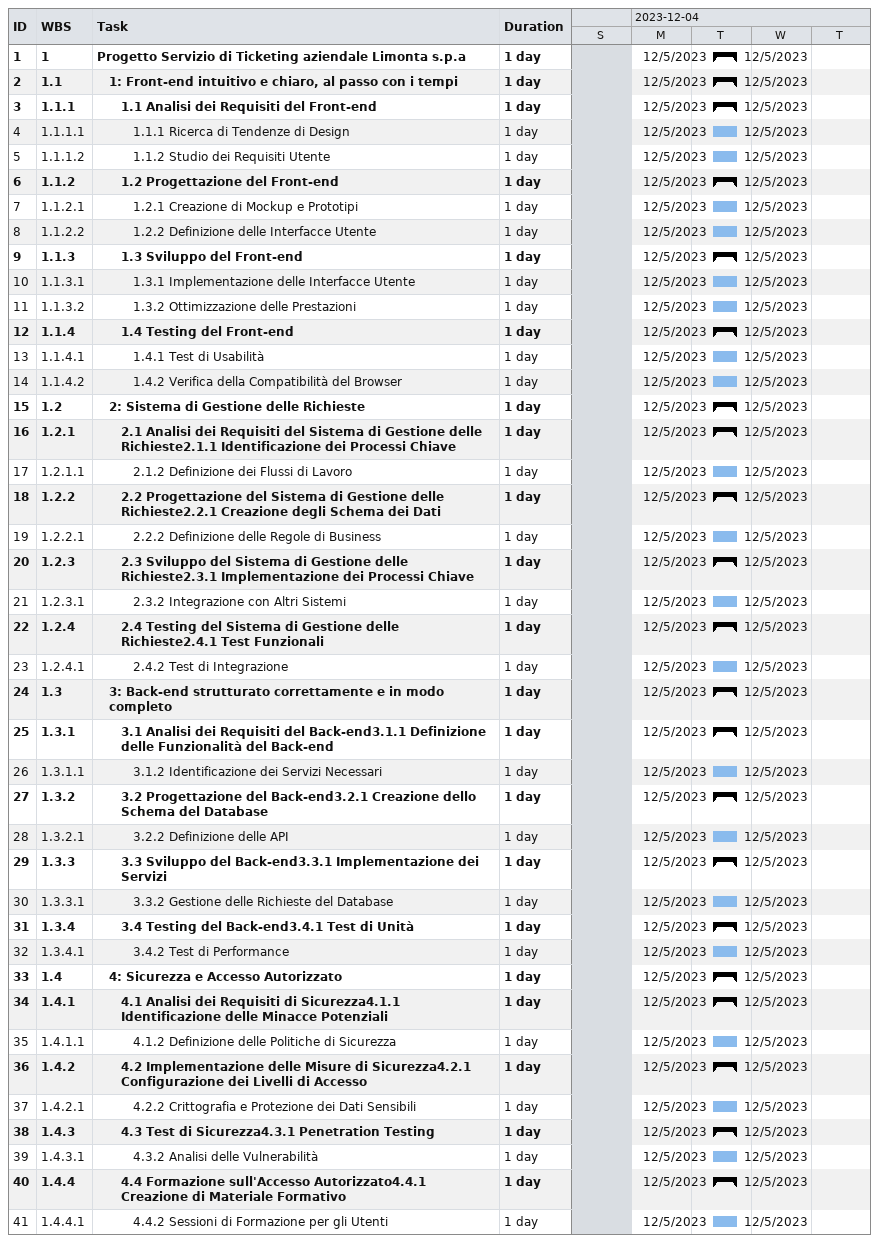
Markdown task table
| ID | WBS | Task | Duration | Start | Finish |
|---|---|---|---|---|---|
| 1 | 1 | **Progetto Servizio di Ticketing aziendale Limonta s.p.a** | 1d | 2023-12-05 | 2023-12-05 |
| 2 | 1.1 | **1: Front-end intuitivo e chiaro, al passo con i tempi** | 1d | 2023-12-05 | 2023-12-05 |
| 3 | 1.1.1 | **1.1 Analisi dei Requisiti del Front-end** | 1d | 2023-12-05 | 2023-12-05 |
| 4 | 1.1.1.1 | 1.1.1 Ricerca di Tendenze di Design | 1d | 2023-12-05 | 2023-12-05 |
| 5 | 1.1.1.2 | 1.1.2 Studio dei Requisiti Utente | 1d | 2023-12-05 | 2023-12-05 |
| 6 | 1.1.2 | **1.2 Progettazione del Front-end** | 1d | 2023-12-05 | 2023-12-05 |
| 7 | 1.1.2.1 | 1.2.1 Creazione di Mockup e Prototipi | 1d | 2023-12-05 | 2023-12-05 |
| 8 | 1.1.2.2 | 1.2.2 Definizione delle Interfacce Utente | 1d | 2023-12-05 | 2023-12-05 |
| 9 | 1.1.3 | **1.3 Sviluppo del Front-end** | 1d | 2023-12-05 | 2023-12-05 |
| 10 | 1.1.3.1 | 1.3.1 Implementazione delle Interfacce Utente | 1d | 2023-12-05 | 2023-12-05 |
| 11 | 1.1.3.2 | 1.3.2 Ottimizzazione delle Prestazioni | 1d | 2023-12-05 | 2023-12-05 |
| 12 | 1.1.4 | **1.4 Testing del Front-end** | 1d | 2023-12-05 | 2023-12-05 |
| 13 | 1.1.4.1 | 1.4.1 Test di Usabilità | 1d | 2023-12-05 | 2023-12-05 |
| 14 | 1.1.4.2 | 1.4.2 Verifica della Compatibilità del Browser | 1d | 2023-12-05 | 2023-12-05 |
| 15 | 1.2 | **2: Sistema di Gestione delle Richieste** | 1d | 2023-12-05 | 2023-12-05 |
| 16 | 1.2.1 | **2.1 Analisi dei Requisiti del Sistema di Gestione delle Richieste2.1.1 Identificazione dei Processi Chiave** | 1d | 2023-12-05 | 2023-12-05 |
| 17 | 1.2.1.1 | 2.1.2 Definizione dei Flussi di Lavoro | 1d | 2023-12-05 | 2023-12-05 |
| 18 | 1.2.2 | **2.2 Progettazione del Sistema di Gestione delle Richieste2.2.1 Creazione degli Schema dei Dati** | 1d | 2023-12-05 | 2023-12-05 |
| 19 | 1.2.2.1 | 2.2.2 Definizione delle Regole di Business | 1d | 2023-12-05 | 2023-12-05 |
| 20 | 1.2.3 | **2.3 Sviluppo del Sistema di Gestione delle Richieste2.3.1 Implementazione dei Processi Chiave** | 1d | 2023-12-05 | 2023-12-05 |
| 21 | 1.2.3.1 | 2.3.2 Integrazione con Altri Sistemi | 1d | 2023-12-05 | 2023-12-05 |
| 22 | 1.2.4 | **2.4 Testing del Sistema di Gestione delle Richieste2.4.1 Test Funzionali** | 1d | 2023-12-05 | 2023-12-05 |
| 23 | 1.2.4.1 | 2.4.2 Test di Integrazione | 1d | 2023-12-05 | 2023-12-05 |
| 24 | 1.3 | **3: Back-end strutturato correttamente e in modo completo** | 1d | 2023-12-05 | 2023-12-05 |
| 25 | 1.3.1 | **3.1 Analisi dei Requisiti del Back-end3.1.1 Definizione delle Funzionalità del Back-end** | 1d | 2023-12-05 | 2023-12-05 |
| 26 | 1.3.1.1 | 3.1.2 Identificazione dei Servizi Necessari | 1d | 2023-12-05 | 2023-12-05 |
| 27 | 1.3.2 | **3.2 Progettazione del Back-end3.2.1 Creazione dello Schema del Database** | 1d | 2023-12-05 | 2023-12-05 |
| 28 | 1.3.2.1 | 3.2.2 Definizione delle API | 1d | 2023-12-05 | 2023-12-05 |
| 29 | 1.3.3 | **3.3 Sviluppo del Back-end3.3.1 Implementazione dei Servizi** | 1d | 2023-12-05 | 2023-12-05 |
| 30 | 1.3.3.1 | 3.3.2 Gestione delle Richieste del Database | 1d | 2023-12-05 | 2023-12-05 |
| 31 | 1.3.4 | **3.4 Testing del Back-end3.4.1 Test di Unità** | 1d | 2023-12-05 | 2023-12-05 |
| 32 | 1.3.4.1 | 3.4.2 Test di Performance | 1d | 2023-12-05 | 2023-12-05 |
| 33 | 1.4 | **4: Sicurezza e Accesso Autorizzato** | 1d | 2023-12-05 | 2023-12-05 |
| 34 | 1.4.1 | **4.1 Analisi dei Requisiti di Sicurezza4.1.1 Identificazione delle Minacce Potenziali** | 1d | 2023-12-05 | 2023-12-05 |
| 35 | 1.4.1.1 | 4.1.2 Definizione delle Politiche di Sicurezza | 1d | 2023-12-05 | 2023-12-05 |
| 36 | 1.4.2 | **4.2 Implementazione delle Misure di Sicurezza4.2.1 Configurazione dei Livelli di Accesso** | 1d | 2023-12-05 | 2023-12-05 |
| 37 | 1.4.2.1 | 4.2.2 Crittografia e Protezione dei Dati Sensibili | 1d | 2023-12-05 | 2023-12-05 |
| 38 | 1.4.3 | **4.3 Test di Sicurezza4.3.1 Penetration Testing** | 1d | 2023-12-05 | 2023-12-05 |
| 39 | 1.4.3.1 | 4.3.2 Analisi delle Vulnerabilità | 1d | 2023-12-05 | 2023-12-05 |
| 40 | 1.4.4 | **4.4 Formazione sull'Accesso Autorizzato4.4.1 Creazione di Materiale Formativo** | 1d | 2023-12-05 | 2023-12-05 |
| 41 | 1.4.4.1 | 4.4.2 Sessioni di Formazione per gli Utenti | 1d | 2023-12-05 | 2023-12-05 |
